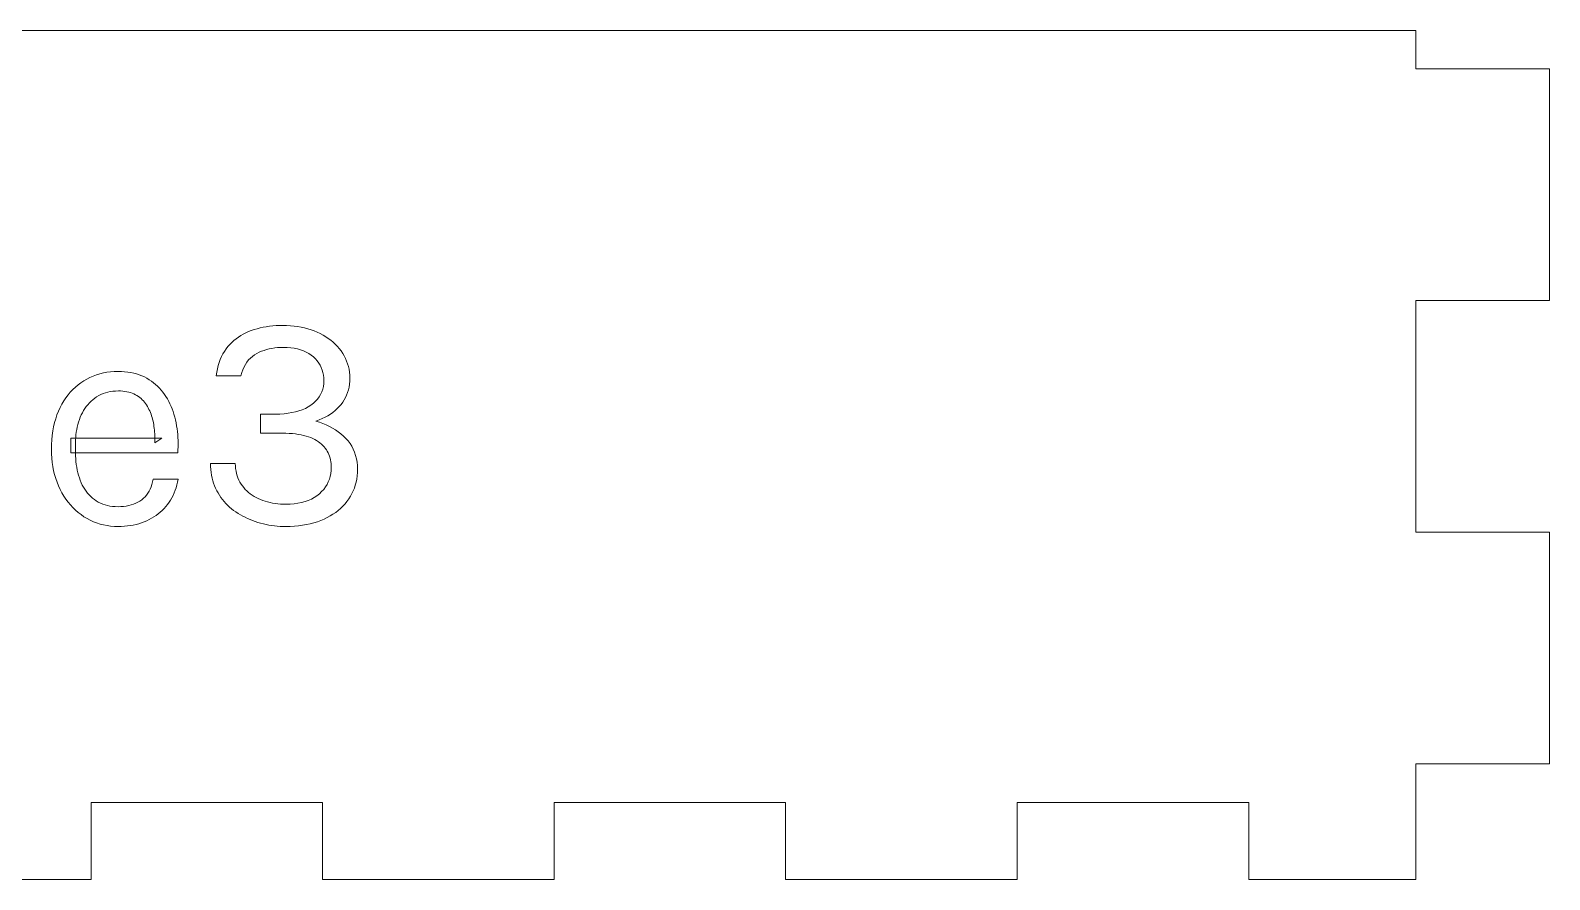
# Model space of a CAD drawing. Extents: x 3 to 334, y 3 to 234.
# Drawn here: x 275.3 to 334.4, y 111 to 144 of the extents above; entities that cross this region are included whole.
import ezdxf

# ---------------------------------------------------------------- set-up
doc = ezdxf.new("R2010")
doc.units = 0
doc.layers.get('0').update_dxf_attribs({"lineweight": 0})

msp = doc.modelspace()

# ---------------------------------------------------------------- linework, layer by layer
for p, q in [((329.202, 144), (217.196, 144)), ((329.202, 142.5), (329.202, 144)), ((334.398, 142.5), (329.202, 142.5)), ((334.398, 133.5), (334.398, 142.5)), ((329.202, 124.5), (329.202, 133.5)), ((329.202, 133.5), (334.398, 133.5)), ((283.714, 132.252), (283.819, 132.298)), ((283.819, 132.298), (283.927, 132.339)), ((283.927, 132.339), (284.039, 132.376)), ((284.039, 132.376), (284.153, 132.409)), ((284.153, 132.409), (284.269, 132.438)), ((284.269, 132.438), (284.388, 132.464)), ((284.388, 132.464), (284.509, 132.485)), ((284.509, 132.485), (284.633, 132.503)), ((284.633, 132.503), (284.759, 132.516)), ((284.759, 132.516), (284.887, 132.526)), ((284.887, 132.526), (285.018, 132.532)), ((285.018, 132.532), (285.151, 132.534)), ((285.151, 132.534), (285.151, 132.534)), ((285.151, 132.534), (285.3, 132.531)), ((285.3, 132.531), (285.445, 132.523)), ((285.445, 132.523), (285.587, 132.51)), ((285.587, 132.51), (285.725, 132.492)), ((285.725, 132.492), (285.861, 132.468)), ((285.861, 132.468), (285.993, 132.439)), ((285.993, 132.439), (286.122, 132.405)), ((286.122, 132.405), (286.248, 132.365)), ((286.248, 132.365), (286.37, 132.32)), ((286.37, 132.32), (286.489, 132.27)), ((282.946, 131.623), (283.015, 131.712)), ((283.015, 131.712), (283.089, 131.796)), ((283.089, 131.796), (283.167, 131.875)), ((283.167, 131.875), (283.248, 131.95)), ((283.248, 131.95), (283.334, 132.02)), ((283.334, 132.02), (283.423, 132.085)), ((283.423, 132.085), (283.516, 132.145)), ((283.516, 132.145), (283.613, 132.201)), ((283.613, 132.201), (283.714, 132.252)), ((286.489, 132.27), (286.604, 132.215)), ((286.604, 132.215), (286.714, 132.156)), ((286.714, 132.156), (286.82, 132.094)), ((286.82, 132.094), (286.92, 132.027)), ((286.92, 132.027), (287.015, 131.957)), ((287.015, 131.957), (287.105, 131.882)), ((287.105, 131.882), (287.19, 131.803)), ((287.19, 131.803), (287.271, 131.721)), ((287.271, 131.721), (287.346, 131.634)), ((282.678, 131.096), (282.721, 131.213)), ((282.721, 131.213), (282.769, 131.323)), ((282.769, 131.323), (282.823, 131.428)), ((282.823, 131.428), (282.882, 131.528)), ((282.882, 131.528), (282.946, 131.623)), ((283.819, 131.193), (283.755, 131.11)), ((283.89, 131.267), (283.819, 131.193)), ((283.967, 131.334), (283.89, 131.267)), ((284.049, 131.394), (283.967, 131.334)), ((284.137, 131.445), (284.049, 131.394)), ((284.23, 131.49), (284.137, 131.445)), ((284.325, 131.53), (284.23, 131.49)), ((284.422, 131.566), (284.325, 131.53)), ((284.522, 131.597), (284.422, 131.566)), ((284.625, 131.623), (284.522, 131.597)), ((284.73, 131.644), (284.625, 131.623)), ((284.837, 131.661), (284.73, 131.644)), ((284.947, 131.673), (284.837, 131.661)), ((285.06, 131.68), (284.947, 131.673)), ((285.175, 131.682), (285.06, 131.68)), ((285.323, 131.678), (285.175, 131.682)), ((285.175, 131.682), (285.175, 131.682)), ((285.464, 131.667), (285.323, 131.678)), ((285.597, 131.649), (285.464, 131.667)), ((285.724, 131.622), (285.597, 131.649)), ((285.844, 131.589), (285.724, 131.622)), ((285.957, 131.548), (285.844, 131.589)), ((286.063, 131.5), (285.957, 131.548)), ((286.162, 131.444), (286.063, 131.5)), ((286.254, 131.381), (286.162, 131.444)), ((286.339, 131.31), (286.254, 131.381)), ((286.417, 131.234), (286.339, 131.31)), ((286.486, 131.154), (286.417, 131.234)), ((286.547, 131.072), (286.486, 131.154)), ((287.346, 131.634), (287.416, 131.544)), ((287.416, 131.544), (287.481, 131.45)), ((287.481, 131.45), (287.538, 131.354)), ((287.538, 131.354), (287.589, 131.254)), ((287.589, 131.254), (287.633, 131.152)), ((287.633, 131.152), (287.67, 131.048)), ((277.655, 130.514), (277.78, 130.568)), ((277.78, 130.568), (277.909, 130.615)), ((277.909, 130.615), (278.04, 130.655)), ((278.04, 130.655), (278.176, 130.688)), ((278.176, 130.688), (278.314, 130.713)), ((278.314, 130.713), (278.456, 130.731)), ((278.456, 130.731), (278.601, 130.742)), ((278.601, 130.742), (278.749, 130.746)), ((278.749, 130.746), (278.749, 130.746)), ((278.749, 130.746), (278.878, 130.743)), ((278.878, 130.743), (279.003, 130.735)), ((279.003, 130.735), (279.124, 130.722)), ((279.124, 130.722), (279.242, 130.704)), ((279.242, 130.704), (279.355, 130.68)), ((279.355, 130.68), (279.465, 130.651)), ((279.465, 130.651), (279.571, 130.617)), ((279.571, 130.617), (279.673, 130.577)), ((279.673, 130.577), (279.771, 130.532)), ((279.771, 130.532), (279.865, 130.482)), ((282.559, 130.578), (282.581, 130.716)), ((283.519, 130.578), (282.559, 130.578)), ((282.581, 130.716), (282.608, 130.848)), ((282.608, 130.848), (282.641, 130.975)), ((282.641, 130.975), (282.678, 131.096)), ((283.555, 130.7), (283.519, 130.578)), ((283.519, 130.578), (283.519, 130.578)), ((283.596, 130.814), (283.555, 130.7)), ((283.643, 130.921), (283.596, 130.814)), ((283.696, 131.019), (283.643, 130.921)), ((283.755, 131.11), (283.696, 131.019)), ((286.6, 130.986), (286.547, 131.072)), ((286.645, 130.896), (286.6, 130.986)), ((286.682, 130.803), (286.645, 130.896)), ((286.71, 130.707), (286.682, 130.803)), ((286.731, 130.607), (286.71, 130.707)), ((286.743, 130.504), (286.731, 130.607)), ((287.67, 131.048), (287.701, 130.94)), ((287.701, 130.94), (287.725, 130.83)), ((287.725, 130.83), (287.742, 130.716)), ((287.742, 130.716), (287.752, 130.601)), ((287.752, 130.601), (287.755, 130.482)), ((276.802, 129.834), (276.891, 129.941)), ((276.891, 129.941), (276.986, 130.042)), ((276.986, 130.042), (277.086, 130.137)), ((277.086, 130.137), (277.19, 130.225)), ((277.19, 130.225), (277.3, 130.307)), ((277.3, 130.307), (277.414, 130.383)), ((277.414, 130.383), (277.533, 130.452)), ((277.533, 130.452), (277.655, 130.514)), ((278.348, 129.945), (278.254, 129.919)), ((278.446, 129.965), (278.348, 129.945)), ((278.548, 129.979), (278.446, 129.965)), ((278.653, 129.987), (278.548, 129.979)), ((278.761, 129.99), (278.653, 129.987)), ((278.847, 129.988), (278.761, 129.99)), ((278.761, 129.99), (278.761, 129.99)), ((278.93, 129.983), (278.847, 129.988)), ((279.01, 129.974), (278.93, 129.983)), ((279.087, 129.961), (279.01, 129.974)), ((279.16, 129.945), (279.087, 129.961)), ((279.231, 129.925), (279.16, 129.945)), ((279.865, 130.482), (279.956, 130.427)), ((279.956, 130.427), (280.043, 130.369)), ((280.043, 130.369), (280.126, 130.307)), ((280.126, 130.307), (280.206, 130.241)), ((280.206, 130.241), (280.282, 130.172)), ((280.282, 130.172), (280.355, 130.098)), ((280.355, 130.098), (280.424, 130.021)), ((280.424, 130.021), (280.489, 129.941)), ((280.489, 129.941), (280.551, 129.856)), ((286.621, 129.852), (286.667, 129.951)), ((286.667, 129.951), (286.702, 130.055)), ((286.702, 130.055), (286.727, 130.164)), ((286.727, 130.164), (286.742, 130.278)), ((286.742, 130.278), (286.747, 130.398)), ((286.747, 130.398), (286.743, 130.504)), ((286.747, 130.398), (286.747, 130.398)), ((287.701, 130.034), (287.67, 129.931)), ((287.725, 130.141), (287.701, 130.034)), ((287.742, 130.251), (287.725, 130.141)), ((287.752, 130.365), (287.742, 130.251)), ((287.755, 130.482), (287.752, 130.365)), ((287.755, 130.482), (287.755, 130.482)), ((276.429, 129.204), (276.493, 129.342)), ((276.493, 129.342), (276.563, 129.474)), ((276.563, 129.474), (276.638, 129.601)), ((276.638, 129.601), (276.717, 129.72)), ((276.717, 129.72), (276.802, 129.834)), ((277.512, 129.382), (277.458, 129.306)), ((277.569, 129.454), (277.512, 129.382)), ((277.631, 129.523), (277.569, 129.454)), ((277.696, 129.588), (277.631, 129.523)), ((277.765, 129.65), (277.696, 129.588)), ((277.837, 129.708), (277.765, 129.65)), ((277.913, 129.762), (277.837, 129.708)), ((277.993, 129.81), (277.913, 129.762)), ((278.077, 129.852), (277.993, 129.81)), ((278.164, 129.888), (278.077, 129.852)), ((278.254, 129.919), (278.164, 129.888)), ((279.298, 129.902), (279.231, 129.925)), ((279.362, 129.875), (279.298, 129.902)), ((279.423, 129.844), (279.362, 129.875)), ((279.481, 129.81), (279.423, 129.844)), ((279.536, 129.773), (279.481, 129.81)), ((279.589, 129.733), (279.536, 129.773)), ((279.639, 129.691), (279.589, 129.733)), ((279.687, 129.647), (279.639, 129.691)), ((279.732, 129.601), (279.687, 129.647)), ((279.774, 129.552), (279.732, 129.601)), ((279.814, 129.501), (279.774, 129.552)), ((279.852, 129.447), (279.814, 129.501)), ((279.887, 129.391), (279.852, 129.447)), ((279.919, 129.333), (279.887, 129.391)), ((280.551, 129.856), (280.609, 129.768)), ((280.609, 129.768), (280.664, 129.677)), ((280.664, 129.677), (280.715, 129.583)), ((280.715, 129.583), (280.763, 129.487)), ((280.763, 129.487), (280.807, 129.389)), ((280.807, 129.389), (280.848, 129.289)), ((286.027, 129.313), (286.139, 129.372)), ((286.139, 129.372), (286.243, 129.438)), ((286.243, 129.438), (286.339, 129.51)), ((286.339, 129.51), (286.425, 129.588)), ((286.425, 129.588), (286.5, 129.671)), ((286.5, 129.671), (286.566, 129.759)), ((286.566, 129.759), (286.621, 129.852)), ((287.345, 129.382), (287.268, 129.304)), ((287.416, 129.465), (287.345, 129.382)), ((287.481, 129.551), (287.416, 129.465)), ((287.538, 129.641), (287.481, 129.551)), ((287.589, 129.734), (287.538, 129.641)), ((287.633, 129.831), (287.589, 129.734)), ((287.67, 129.931), (287.633, 129.831)), ((276.241, 128.598), (276.278, 128.757)), ((276.278, 128.757), (276.322, 128.911)), ((276.322, 128.911), (276.372, 129.06)), ((276.372, 129.06), (276.429, 129.204)), ((277.212, 128.78), (277.184, 128.685)), ((277.244, 128.874), (277.212, 128.78)), ((277.279, 128.967), (277.244, 128.874)), ((277.318, 129.057), (277.279, 128.967)), ((277.361, 129.144), (277.318, 129.057)), ((277.408, 129.226), (277.361, 129.144)), ((277.458, 129.306), (277.408, 129.226)), ((279.949, 129.273), (279.919, 129.333)), ((279.978, 129.212), (279.949, 129.273)), ((280.004, 129.15), (279.978, 129.212)), ((280.028, 129.086), (280.004, 129.15)), ((280.05, 129.022), (280.028, 129.086)), ((280.071, 128.956), (280.05, 129.022)), ((280.089, 128.889), (280.071, 128.956)), ((280.105, 128.821), (280.089, 128.889)), ((280.12, 128.752), (280.105, 128.821)), ((280.132, 128.682), (280.12, 128.752)), ((280.848, 129.289), (280.886, 129.186)), ((280.886, 129.186), (280.92, 129.081)), ((280.92, 129.081), (280.951, 128.973)), ((280.951, 128.973), (280.978, 128.863)), ((280.978, 128.863), (281.002, 128.751)), ((281.002, 128.751), (281.023, 128.637)), ((284.287, 128.346), (284.287, 129.09)), ((284.287, 129.09), (284.863, 129.09)), ((284.863, 129.09), (285.035, 129.093)), ((285.035, 129.093), (285.199, 129.104)), ((285.199, 129.104), (285.355, 129.121)), ((285.355, 129.121), (285.504, 129.146)), ((285.504, 129.146), (285.646, 129.177)), ((285.646, 129.177), (285.78, 129.215)), ((285.78, 129.215), (285.907, 129.261)), ((285.907, 129.261), (286.027, 129.313)), ((286.561, 128.862), (286.435, 128.814)), ((286.435, 128.814), (286.435, 128.814)), ((286.435, 128.814), (286.575, 128.771)), ((286.68, 128.913), (286.561, 128.862)), ((286.575, 128.771), (286.71, 128.722)), ((286.793, 128.968), (286.68, 128.913)), ((286.9, 129.028), (286.793, 128.968)), ((287.001, 129.091), (286.9, 129.028)), ((287.097, 129.158), (287.001, 129.091)), ((287.186, 129.229), (287.097, 129.158)), ((287.268, 129.304), (287.186, 129.229)), ((276.171, 128.088), (276.187, 128.263)), ((276.187, 128.263), (276.211, 128.433)), ((276.211, 128.433), (276.241, 128.598)), ((277.101, 128.185), (277.095, 128.08)), ((277.11, 128.288), (277.101, 128.185)), ((277.123, 128.389), (277.11, 128.288)), ((277.14, 128.489), (277.123, 128.389)), ((277.16, 128.588), (277.14, 128.489)), ((277.184, 128.685), (277.16, 128.588)), ((280.143, 128.611), (280.132, 128.682)), ((280.152, 128.54), (280.143, 128.611)), ((280.16, 128.47), (280.152, 128.54)), ((280.166, 128.399), (280.16, 128.47)), ((280.17, 128.328), (280.166, 128.399)), ((280.174, 128.257), (280.17, 128.328)), ((280.175, 128.186), (280.174, 128.257)), ((280.175, 128.116), (280.175, 128.186)), ((281.023, 128.637), (281.04, 128.523)), ((281.04, 128.523), (281.055, 128.407)), ((281.055, 128.407), (281.066, 128.291)), ((281.066, 128.291), (281.073, 128.174)), ((281.073, 128.174), (281.078, 128.057)), ((285.139, 128.346), (284.287, 128.346)), ((285.272, 128.344), (285.139, 128.346)), ((285.139, 128.346), (285.139, 128.346)), ((285.4, 128.339), (285.272, 128.344)), ((285.523, 128.331), (285.4, 128.339)), ((285.64, 128.319), (285.523, 128.331)), ((285.752, 128.303), (285.64, 128.319)), ((285.859, 128.284), (285.752, 128.303)), ((285.961, 128.262), (285.859, 128.284)), ((286.057, 128.237), (285.961, 128.262)), ((286.148, 128.207), (286.057, 128.237)), ((286.234, 128.175), (286.148, 128.207)), ((286.315, 128.14), (286.234, 128.175)), ((286.71, 128.722), (286.84, 128.668)), ((286.84, 128.668), (286.965, 128.609)), ((286.965, 128.609), (287.084, 128.544)), ((287.084, 128.544), (287.198, 128.474)), ((287.198, 128.474), (287.307, 128.399)), ((287.307, 128.399), (287.411, 128.319)), ((287.411, 128.319), (287.509, 128.233)), ((287.509, 128.233), (287.602, 128.142)), ((276.157, 127.722), (276.161, 127.908)), ((276.161, 127.548), (276.157, 127.722)), ((276.157, 127.722), (276.157, 127.722)), ((276.161, 127.908), (276.171, 128.088)), ((276.913, 127.578), (276.913, 128.154)), ((276.913, 128.154), (280.447, 128.154)), ((281.065, 127.578), (276.913, 127.578)), ((277.095, 128.08), (277.093, 127.974)), ((277.093, 127.974), (277.093, 127.974)), ((277.093, 127.974), (277.093, 127.59)), ((277.093, 127.59), (277.095, 127.471)), ((280.447, 128.154), (280.171, 127.974)), ((280.171, 127.974), (280.174, 128.045)), ((280.174, 128.045), (280.175, 128.116)), ((281.073, 127.699), (281.065, 127.578)), ((281.065, 127.578), (281.065, 127.578)), ((281.078, 127.819), (281.073, 127.699)), ((281.078, 128.057), (281.08, 127.938)), ((281.08, 127.938), (281.078, 127.819)), ((286.392, 128.101), (286.315, 128.14)), ((286.464, 128.061), (286.392, 128.101)), ((286.532, 128.018), (286.464, 128.061)), ((286.595, 127.972), (286.532, 128.018)), ((286.654, 127.923), (286.595, 127.972)), ((286.708, 127.872), (286.654, 127.923)), ((286.757, 127.819), (286.708, 127.872)), ((286.803, 127.763), (286.757, 127.819)), ((286.843, 127.704), (286.803, 127.763)), ((286.88, 127.643), (286.843, 127.704)), ((286.912, 127.58), (286.88, 127.643)), ((286.941, 127.516), (286.912, 127.58)), ((287.602, 128.142), (287.688, 128.046)), ((287.688, 128.046), (287.765, 127.944)), ((287.765, 127.944), (287.833, 127.837)), ((287.833, 127.837), (287.892, 127.725)), ((287.892, 127.725), (287.942, 127.608)), ((287.942, 127.608), (287.983, 127.485)), ((276.171, 127.377), (276.161, 127.548)), ((276.188, 127.211), (276.171, 127.377)), ((276.211, 127.049), (276.188, 127.211)), ((276.242, 126.891), (276.211, 127.049)), ((277.095, 127.471), (277.101, 127.355)), ((277.101, 127.355), (277.11, 127.241)), ((277.11, 127.241), (277.122, 127.13)), ((277.122, 127.13), (277.139, 127.022)), ((277.139, 127.022), (277.159, 126.915)), ((282.346, 127.051), (282.343, 127.17)), ((282.343, 127.17), (282.343, 127.17)), ((282.343, 127.17), (283.303, 127.17)), ((282.353, 126.936), (282.346, 127.051)), ((283.303, 127.17), (283.308, 127.068)), ((283.308, 127.068), (283.318, 126.97)), ((286.966, 127.45), (286.941, 127.516)), ((286.987, 127.382), (286.966, 127.45)), ((287.004, 127.312), (286.987, 127.382)), ((287.018, 127.24), (287.004, 127.312)), ((287.028, 127.166), (287.018, 127.24)), ((287.033, 127.091), (287.028, 127.166)), ((287.031, 126.894), (287.035, 127.014)), ((287.035, 127.014), (287.033, 127.091)), ((287.035, 127.014), (287.035, 127.014)), ((287.983, 127.485), (288.014, 127.357)), ((288.014, 127.357), (288.037, 127.224)), ((288.037, 127.224), (288.051, 127.086)), ((288.051, 127.086), (288.055, 126.942)), ((276.279, 126.737), (276.242, 126.891)), ((276.323, 126.587), (276.279, 126.737)), ((276.374, 126.441), (276.323, 126.587)), ((276.432, 126.3), (276.374, 126.441)), ((277.159, 126.915), (277.183, 126.812)), ((277.183, 126.812), (277.21, 126.711)), ((277.21, 126.711), (277.241, 126.612)), ((277.241, 126.612), (277.276, 126.516)), ((277.276, 126.516), (277.315, 126.423)), ((277.315, 126.423), (277.357, 126.334)), ((280.063, 126.357), (280.087, 126.455)), ((280.087, 126.455), (280.105, 126.558)), ((280.105, 126.558), (280.105, 126.558)), ((280.105, 126.558), (281.077, 126.558)), ((281.057, 126.446), (281.032, 126.336)), ((281.077, 126.558), (281.057, 126.446)), ((282.365, 126.823), (282.353, 126.936)), ((282.382, 126.713), (282.365, 126.823)), ((282.403, 126.606), (282.382, 126.713)), ((282.43, 126.502), (282.403, 126.606)), ((282.461, 126.401), (282.43, 126.502)), ((282.497, 126.302), (282.461, 126.401)), ((283.318, 126.97), (283.333, 126.875)), ((283.333, 126.875), (283.353, 126.783)), ((283.353, 126.783), (283.378, 126.695)), ((283.378, 126.695), (283.408, 126.609)), ((283.408, 126.609), (283.443, 126.527)), ((283.443, 126.527), (283.484, 126.448)), ((283.484, 126.448), (283.529, 126.372)), ((286.869, 126.353), (286.92, 126.453)), ((286.92, 126.453), (286.961, 126.557)), ((286.961, 126.557), (286.994, 126.665)), ((286.994, 126.665), (287.017, 126.777)), ((287.017, 126.777), (287.031, 126.894)), ((288.001, 126.447), (287.97, 126.331)), ((288.025, 126.566), (288.001, 126.447)), ((288.042, 126.689), (288.025, 126.566)), ((288.052, 126.814), (288.042, 126.689)), ((288.055, 126.942), (288.052, 126.814)), ((288.055, 126.942), (288.055, 126.942)), ((276.496, 126.162), (276.432, 126.3)), ((276.566, 126.029), (276.496, 126.162)), ((276.642, 125.903), (276.566, 126.029)), ((276.722, 125.782), (276.642, 125.903)), ((277.357, 126.334), (277.402, 126.249)), ((277.402, 126.249), (277.452, 126.168)), ((277.452, 126.168), (277.505, 126.091)), ((277.505, 126.091), (277.562, 126.018)), ((277.562, 126.018), (277.622, 125.949)), ((277.622, 125.949), (277.686, 125.884)), ((277.686, 125.884), (277.754, 125.823)), ((277.754, 125.823), (277.825, 125.766)), ((279.667, 125.76), (279.736, 125.817)), ((279.736, 125.817), (279.8, 125.878)), ((279.8, 125.878), (279.858, 125.945)), ((279.858, 125.945), (279.91, 126.017)), ((279.91, 126.017), (279.957, 126.094)), ((279.957, 126.094), (279.998, 126.177)), ((279.998, 126.177), (280.033, 126.264)), ((280.033, 126.264), (280.063, 126.357)), ((280.839, 125.838), (280.787, 125.748)), ((280.887, 125.931), (280.839, 125.838)), ((280.93, 126.028), (280.887, 125.931)), ((280.969, 126.127), (280.93, 126.028)), ((281.003, 126.23), (280.969, 126.127)), ((281.032, 126.336), (281.003, 126.23)), ((282.538, 126.207), (282.497, 126.302)), ((282.583, 126.114), (282.538, 126.207)), ((282.633, 126.024), (282.583, 126.114)), ((282.686, 125.937), (282.633, 126.024)), ((282.743, 125.854), (282.686, 125.937)), ((282.804, 125.773), (282.743, 125.854)), ((283.529, 126.372), (283.579, 126.3)), ((283.579, 126.3), (283.634, 126.231)), ((283.634, 126.231), (283.692, 126.165)), ((283.692, 126.165), (283.754, 126.103)), ((283.754, 126.103), (283.819, 126.045)), ((283.819, 126.045), (283.887, 125.99)), ((283.887, 125.99), (283.96, 125.938)), ((283.96, 125.938), (284.036, 125.89)), ((284.036, 125.89), (284.115, 125.845)), ((284.115, 125.845), (284.198, 125.804)), ((284.198, 125.804), (284.284, 125.766)), ((286.262, 125.786), (286.373, 125.847)), ((286.373, 125.847), (286.477, 125.916)), ((286.477, 125.916), (286.573, 125.994)), ((286.573, 125.994), (286.661, 126.078)), ((286.661, 126.078), (286.74, 126.165)), ((286.74, 126.165), (286.809, 126.257)), ((286.809, 126.257), (286.869, 126.353)), ((287.781, 125.895), (287.716, 125.793)), ((287.838, 125.999), (287.781, 125.895)), ((287.889, 126.107), (287.838, 125.999)), ((287.933, 126.217), (287.889, 126.107)), ((287.97, 126.331), (287.933, 126.217)), ((276.807, 125.667), (276.722, 125.782)), ((276.897, 125.558), (276.807, 125.667)), ((276.992, 125.455), (276.897, 125.558)), ((277.091, 125.358), (276.992, 125.455)), ((277.196, 125.267), (277.091, 125.358)), ((277.306, 125.182), (277.196, 125.267)), ((277.825, 125.766), (277.9, 125.714)), ((277.9, 125.714), (277.979, 125.667)), ((277.979, 125.667), (278.062, 125.625)), ((278.062, 125.625), (278.149, 125.589)), ((278.149, 125.589), (278.239, 125.559)), ((278.239, 125.559), (278.334, 125.534)), ((278.334, 125.534), (278.432, 125.515)), ((278.432, 125.515), (278.534, 125.501)), ((278.534, 125.501), (278.64, 125.493)), ((278.64, 125.493), (278.749, 125.49)), ((278.749, 125.49), (278.859, 125.493)), ((278.749, 125.49), (278.749, 125.49)), ((278.859, 125.493), (278.964, 125.501)), ((278.964, 125.501), (279.066, 125.514)), ((279.066, 125.514), (279.164, 125.533)), ((279.164, 125.533), (279.258, 125.558)), ((279.258, 125.558), (279.348, 125.587)), ((279.348, 125.587), (279.433, 125.622)), ((279.433, 125.622), (279.515, 125.663)), ((279.515, 125.663), (279.593, 125.709)), ((279.593, 125.709), (279.667, 125.76)), ((280.308, 125.213), (280.225, 125.152)), ((280.387, 125.278), (280.308, 125.213)), ((280.463, 125.347), (280.387, 125.278)), ((280.535, 125.42), (280.463, 125.347)), ((280.604, 125.497), (280.535, 125.42)), ((280.669, 125.577), (280.604, 125.497)), ((280.731, 125.661), (280.669, 125.577)), ((280.787, 125.748), (280.731, 125.661)), ((282.867, 125.695), (282.804, 125.773)), ((282.935, 125.62), (282.867, 125.695)), ((283.006, 125.548), (282.935, 125.62)), ((283.08, 125.478), (283.006, 125.548)), ((283.159, 125.412), (283.08, 125.478)), ((283.24, 125.349), (283.159, 125.412)), ((283.325, 125.289), (283.24, 125.349)), ((283.411, 125.231), (283.325, 125.289)), ((283.5, 125.177), (283.411, 125.231)), ((284.284, 125.766), (284.373, 125.732)), ((284.373, 125.732), (284.465, 125.701)), ((284.465, 125.701), (284.558, 125.674)), ((284.558, 125.674), (284.654, 125.651)), ((284.654, 125.651), (284.751, 125.631)), ((284.751, 125.631), (284.851, 125.615)), ((284.851, 125.615), (284.953, 125.602)), ((284.953, 125.602), (285.057, 125.593)), ((285.057, 125.593), (285.163, 125.588)), ((285.163, 125.588), (285.271, 125.586)), ((285.271, 125.586), (285.435, 125.59)), ((285.271, 125.586), (285.271, 125.586)), ((285.435, 125.59), (285.592, 125.602)), ((285.592, 125.602), (285.741, 125.623)), ((285.741, 125.623), (285.883, 125.651)), ((285.883, 125.651), (286.017, 125.688)), ((286.017, 125.688), (286.143, 125.733)), ((286.143, 125.733), (286.262, 125.786)), ((287.207, 125.27), (287.102, 125.197)), ((287.306, 125.346), (287.207, 125.27)), ((287.399, 125.427), (287.306, 125.346)), ((287.487, 125.512), (287.399, 125.427)), ((287.569, 125.601), (287.487, 125.512)), ((287.646, 125.695), (287.569, 125.601)), ((287.716, 125.793), (287.646, 125.695)), ((277.42, 125.103), (277.306, 125.182)), ((277.539, 125.031), (277.42, 125.103)), ((277.661, 124.966), (277.539, 125.031)), ((277.786, 124.909), (277.661, 124.966)), ((277.914, 124.859), (277.786, 124.909)), ((278.045, 124.817), (277.914, 124.859)), ((278.179, 124.783), (278.045, 124.817)), ((278.317, 124.756), (278.179, 124.783)), ((278.458, 124.737), (278.317, 124.756)), ((278.602, 124.726), (278.458, 124.737)), ((278.749, 124.722), (278.602, 124.726)), ((278.872, 124.724), (278.749, 124.722)), ((278.749, 124.722), (278.749, 124.722)), ((278.749, 124.722), (278.749, 124.722)), ((278.991, 124.731), (278.872, 124.724)), ((279.109, 124.742), (278.991, 124.731)), ((279.223, 124.758), (279.109, 124.742)), ((279.336, 124.778), (279.223, 124.758)), ((279.445, 124.802), (279.336, 124.778)), ((279.553, 124.831), (279.445, 124.802)), ((279.657, 124.864), (279.553, 124.831)), ((279.76, 124.902), (279.657, 124.864)), ((279.859, 124.944), (279.76, 124.902)), ((279.956, 124.99), (279.859, 124.944)), ((280.049, 125.04), (279.956, 124.99)), ((280.139, 125.094), (280.049, 125.04)), ((280.225, 125.152), (280.139, 125.094)), ((283.591, 125.126), (283.5, 125.177)), ((283.684, 125.078), (283.591, 125.126)), ((283.779, 125.032), (283.684, 125.078)), ((283.877, 124.99), (283.779, 125.032)), ((283.977, 124.951), (283.877, 124.99)), ((284.078, 124.914), (283.977, 124.951)), ((284.182, 124.881), (284.078, 124.914)), ((284.288, 124.851), (284.182, 124.881)), ((284.394, 124.824), (284.288, 124.851)), ((284.501, 124.8), (284.394, 124.824)), ((284.608, 124.779), (284.501, 124.8)), ((284.717, 124.762), (284.608, 124.779)), ((284.826, 124.747), (284.717, 124.762)), ((284.936, 124.736), (284.826, 124.747)), ((285.047, 124.728), (284.936, 124.736)), ((285.159, 124.724), (285.047, 124.728)), ((285.271, 124.722), (285.159, 124.724)), ((285.44, 124.725), (285.271, 124.722)), ((285.271, 124.722), (285.271, 124.722)), ((285.271, 124.722), (285.271, 124.722)), ((285.605, 124.733), (285.44, 124.725)), ((285.765, 124.748), (285.605, 124.733)), ((285.92, 124.768), (285.765, 124.748)), ((286.071, 124.793), (285.92, 124.768)), ((286.217, 124.825), (286.071, 124.793)), ((286.358, 124.862), (286.217, 124.825)), ((286.494, 124.904), (286.358, 124.862)), ((286.626, 124.953), (286.494, 124.904)), ((286.753, 125.007), (286.626, 124.953)), ((286.875, 125.066), (286.753, 125.007)), ((286.991, 125.13), (286.875, 125.066)), ((287.102, 125.197), (286.991, 125.13)), ((334.398, 124.5), (329.202, 124.5)), ((334.398, 115.5), (334.398, 124.5)), ((329.202, 114), (329.202, 115.5)), ((329.202, 115.5), (334.398, 115.5)), ((277.699, 111), (277.699, 114)), ((277.699, 114), (286.699, 114)), ((286.699, 114), (286.699, 111)), ((295.699, 111), (295.699, 114)), ((295.699, 114), (304.699, 114)), ((304.699, 114), (304.699, 111)), ((313.699, 111), (313.699, 114)), ((313.699, 114), (322.699, 114)), ((322.699, 114), (322.699, 111)), ((329.202, 111), (329.202, 114)), ((268.699, 111), (277.699, 111)), ((286.699, 111), (295.699, 111)), ((304.699, 111), (313.699, 111)), ((322.699, 111), (329.202, 111))]:
    msp.add_line(p, q)

doc.saveas('drawing.dxf')
